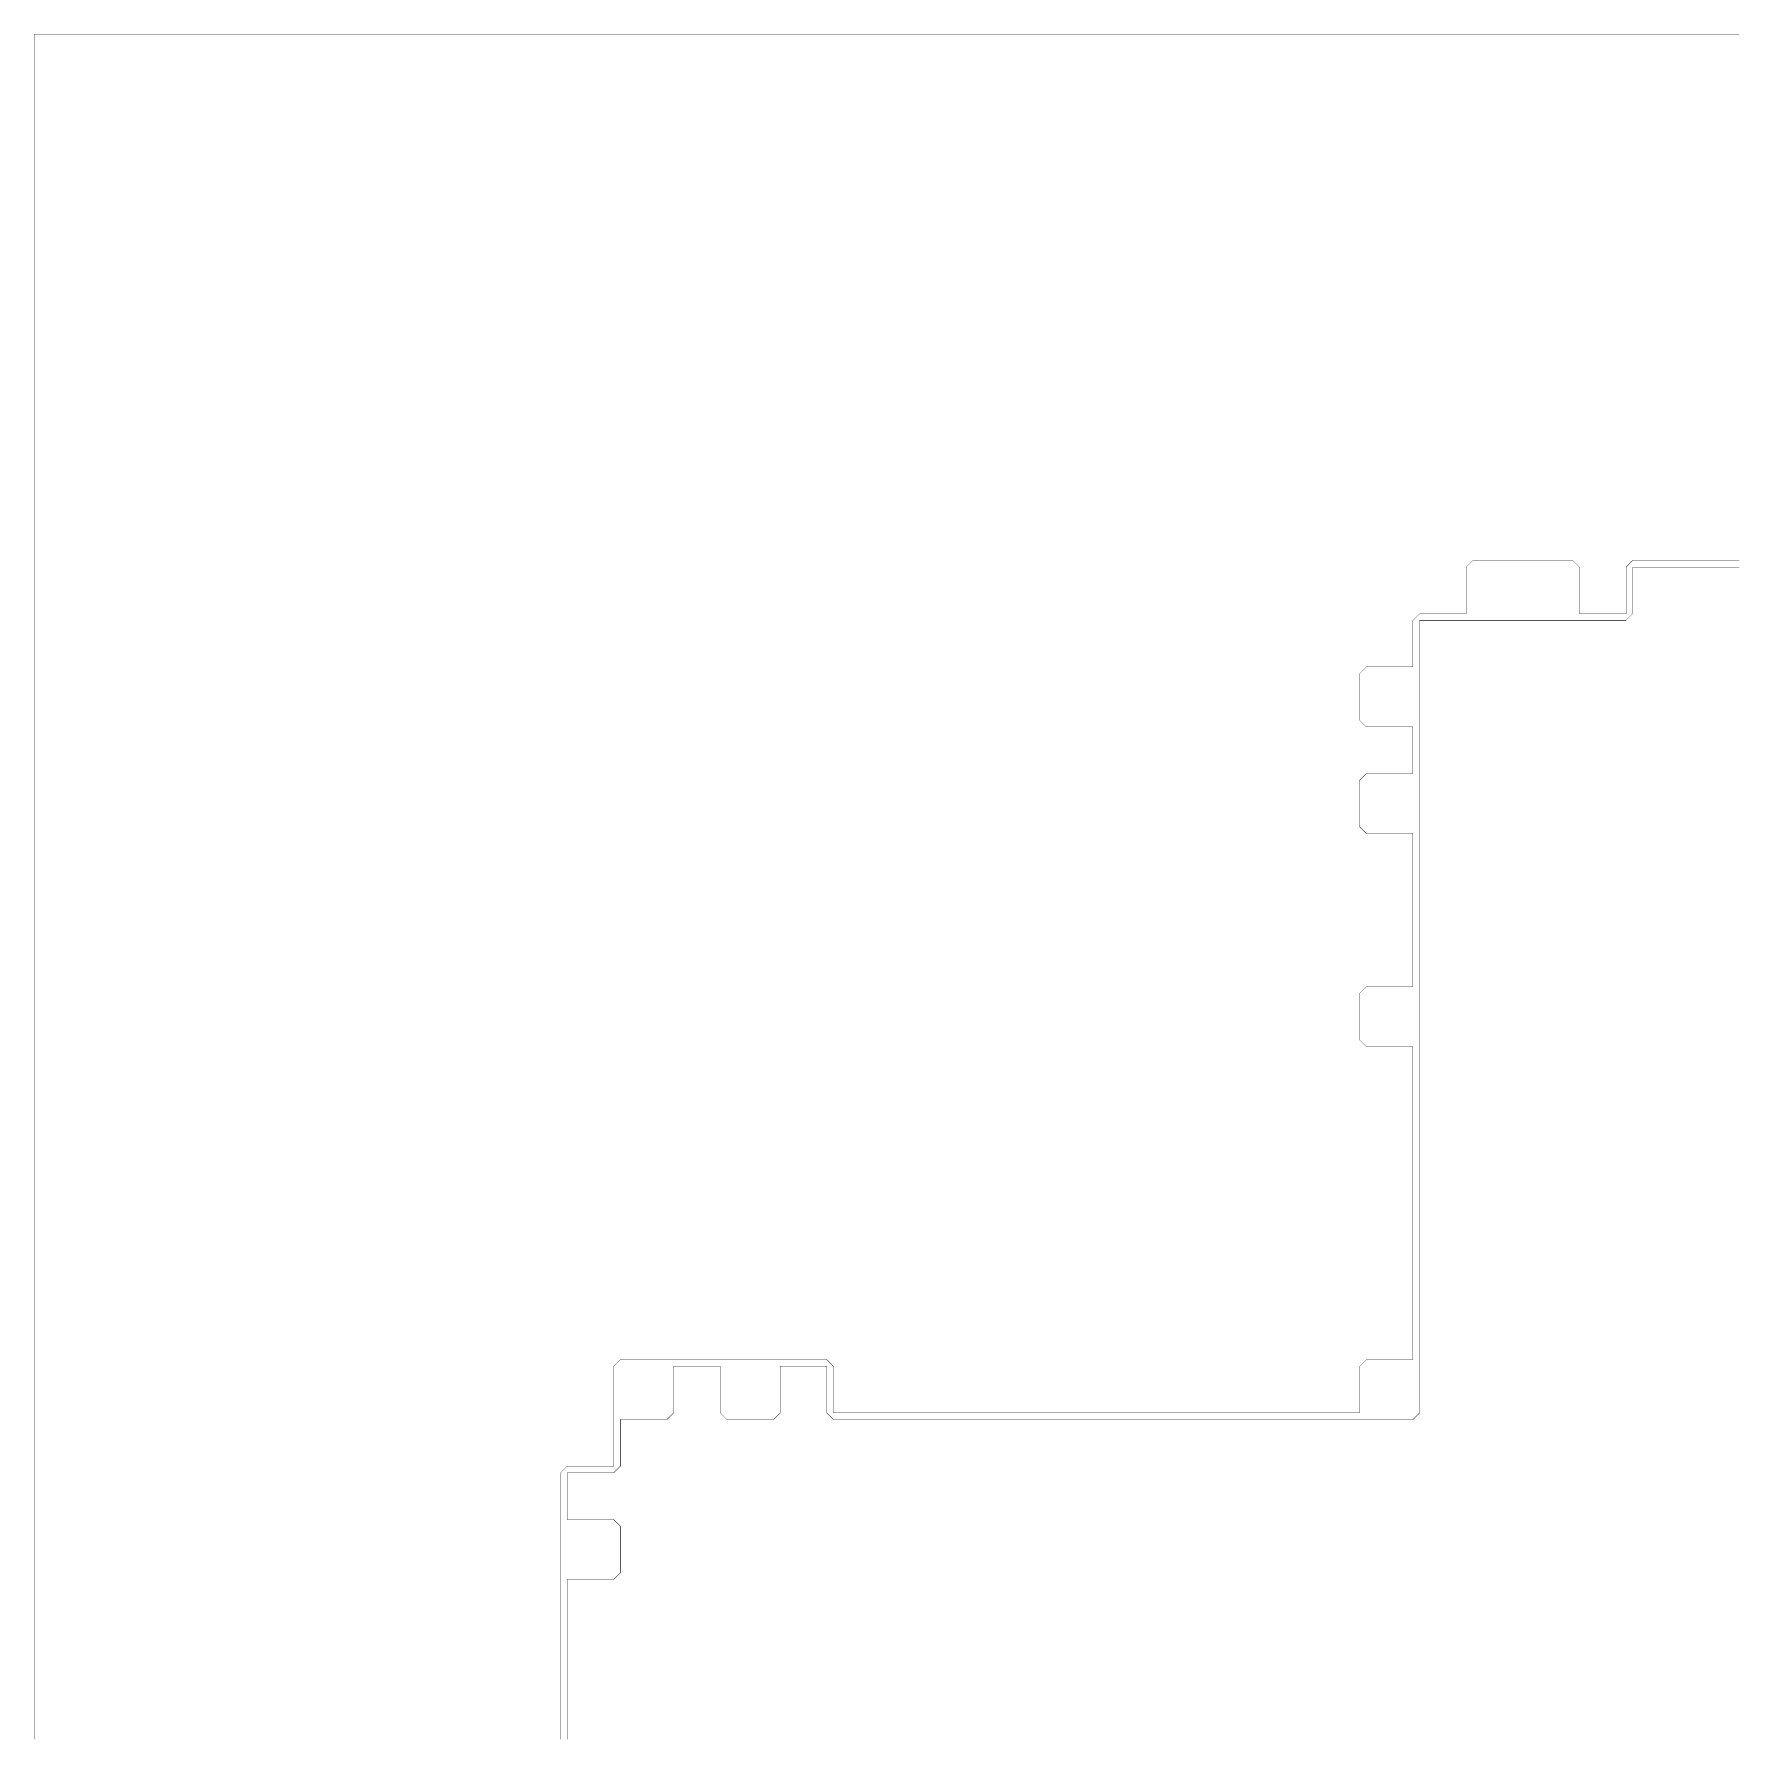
# Model space of a CAD drawing. Header units: metres. Extents: x 0 to 4990, y -4990 to 0.
# Drawn here: x 0 to 2495, y -2495 to 0 of the extents above; entities that cross this region are included whole.
import ezdxf

# ---------------------------------------------------------------- set-up
doc = ezdxf.new("R2010")
doc.units = ezdxf.units.M
doc.layers.add('conductor', color=1, linetype='Continuous')
doc.layers.add('substrate', color=5, linetype='Continuous')

msp = doc.modelspace()

# ---------------------------------------------------------------- linework, layer by layer
at = {"layer": 'conductor', "const_width": 0.5}
msp.add_lwpolyline([(2500, -781.25), (2490.234375, -781.25), (2480.46875, -781.25), (2470.703125, -781.25), (2460.9375, -781.25), (2451.171875, -781.25), (2441.40625, -781.25), (2431.640625, -781.25), (2421.875, -781.25), (2412.109375, -781.25), (2402.34375, -781.25), (2392.578125, -781.25), (2382.8125, -781.25), (2373.046875, -781.25), (2363.28125, -781.25), (2353.515625, -781.25), (2343.75, -781.25), (2343.75, -791.015625), (2343.75, -800.78125), (2343.75, -810.546875), (2343.75, -820.3125), (2343.75, -830.078125), (2343.75, -839.84375), (2343.75, -849.609375), (2333.984375, -859.375), (2324.21875, -859.375), (2314.453125, -859.375), (2304.6875, -859.375), (2294.921875, -859.375), (2285.15625, -859.375), (2275.390625, -859.375), (2265.625, -859.375), (2255.859375, -859.375), (2246.09375, -859.375), (2236.328125, -859.375), (2226.5625, -859.375), (2216.796875, -859.375), (2207.03125, -859.375), (2197.265625, -859.375), (2187.5, -859.375), (2177.734375, -859.375), (2167.96875, -859.375), (2158.203125, -859.375), (2148.4375, -859.375), (2138.671875, -859.375), (2128.90625, -859.375), (2119.140625, -859.375), (2109.375, -859.375), (2099.609375, -859.375), (2089.84375, -859.375), (2080.078125, -859.375), (2070.3125, -859.375), (2060.546875, -859.375), (2050.78125, -859.375), (2041.015625, -859.375), (2031.25, -859.375), (2031.25, -869.140625), (2031.25, -878.90625), (2031.25, -888.671875), (2031.25, -898.4375), (2031.25, -908.203125), (2031.25, -917.96875), (2031.25, -927.734375), (2031.25, -937.5), (2031.25, -947.265625), (2031.25, -957.03125), (2031.25, -966.796875), (2031.25, -976.5625), (2031.25, -986.328125), (2031.25, -996.09375), (2031.25, -1005.859375), (2031.25, -1015.625), (2031.25, -1025.390625), (2031.25, -1035.15625), (2031.25, -1044.921875), (2031.25, -1054.6875), (2031.25, -1064.453125), (2031.25, -1074.21875), (2031.25, -1083.984375), (2031.25, -1093.75), (2031.25, -1103.515625), (2031.25, -1113.28125), (2031.25, -1123.046875), (2031.25, -1132.8125), (2031.25, -1142.578125), (2031.25, -1152.34375), (2031.25, -1162.109375), (2031.25, -1171.875), (2031.25, -1181.640625), (2031.25, -1191.40625), (2031.25, -1201.171875), (2031.25, -1210.9375), (2031.25, -1220.703125), (2031.25, -1230.46875), (2031.25, -1240.234375), (2031.25, -1250), (2031.25, -1259.765625), (2031.25, -1269.53125), (2031.25, -1279.296875), (2031.25, -1289.0625), (2031.25, -1298.828125), (2031.25, -1308.59375), (2031.25, -1318.359375), (2031.25, -1328.125), (2031.25, -1337.890625), (2031.25, -1347.65625), (2031.25, -1357.421875), (2031.25, -1367.1875), (2031.25, -1376.953125), (2031.25, -1386.71875), (2031.25, -1396.484375), (2031.25, -1406.25), (2031.25, -1416.015625), (2031.25, -1425.78125), (2031.25, -1435.546875), (2031.25, -1445.3125), (2031.25, -1455.078125), (2031.25, -1464.84375), (2031.25, -1474.609375), (2031.25, -1484.375), (2031.25, -1494.140625), (2031.25, -1503.90625), (2031.25, -1513.671875), (2031.25, -1523.4375), (2031.25, -1533.203125), (2031.25, -1542.96875), (2031.25, -1552.734375), (2031.25, -1562.5), (2031.25, -1572.265625), (2031.25, -1582.03125), (2031.25, -1591.796875), (2031.25, -1601.5625), (2031.25, -1611.328125), (2031.25, -1621.09375), (2031.25, -1630.859375), (2031.25, -1640.625), (2031.25, -1650.390625), (2031.25, -1660.15625), (2031.25, -1669.921875), (2031.25, -1679.6875), (2031.25, -1689.453125), (2031.25, -1699.21875), (2031.25, -1708.984375), (2031.25, -1718.75), (2031.25, -1728.515625), (2031.25, -1738.28125), (2031.25, -1748.046875), (2031.25, -1757.8125), (2031.25, -1767.578125), (2031.25, -1777.34375), (2031.25, -1787.109375), (2031.25, -1796.875), (2031.25, -1806.640625), (2031.25, -1816.40625), (2031.25, -1826.171875), (2031.25, -1835.9375), (2031.25, -1845.703125), (2031.25, -1855.46875), (2031.25, -1865.234375), (2031.25, -1875), (2031.25, -1884.765625), (2031.25, -1894.53125), (2031.25, -1904.296875), (2031.25, -1914.0625), (2031.25, -1923.828125), (2031.25, -1933.59375), (2031.25, -1943.359375), (2031.25, -1953.125), (2031.25, -1962.890625), (2031.25, -1972.65625), (2031.25, -1982.421875), (2031.25, -1992.1875), (2031.25, -2001.953125), (2031.25, -2011.71875), (2031.25, -2021.484375), (2021.484375, -2031.25), (2011.71875, -2031.25), (2001.953125, -2031.25), (1992.1875, -2031.25), (1982.421875, -2031.25), (1972.65625, -2031.25), (1962.890625, -2031.25), (1953.125, -2031.25), (1943.359375, -2031.25), (1933.59375, -2031.25), (1923.828125, -2031.25), (1914.0625, -2031.25), (1904.296875, -2031.25), (1894.53125, -2031.25), (1884.765625, -2031.25), (1875, -2031.25), (1865.234375, -2031.25), (1855.46875, -2031.25), (1845.703125, -2031.25), (1835.9375, -2031.25), (1826.171875, -2031.25), (1816.40625, -2031.25), (1806.640625, -2031.25), (1796.875, -2031.25), (1787.109375, -2031.25), (1777.34375, -2031.25), (1767.578125, -2031.25), (1757.8125, -2031.25), (1748.046875, -2031.25), (1738.28125, -2031.25), (1728.515625, -2031.25), (1718.75, -2031.25), (1708.984375, -2031.25), (1699.21875, -2031.25), (1689.453125, -2031.25), (1679.6875, -2031.25), (1669.921875, -2031.25), (1660.15625, -2031.25), (1650.390625, -2031.25), (1640.625, -2031.25), (1630.859375, -2031.25), (1621.09375, -2031.25), (1611.328125, -2031.25), (1601.5625, -2031.25), (1591.796875, -2031.25), (1582.03125, -2031.25), (1572.265625, -2031.25), (1562.5, -2031.25), (1552.734375, -2031.25), (1542.96875, -2031.25), (1533.203125, -2031.25), (1523.4375, -2031.25), (1513.671875, -2031.25), (1503.90625, -2031.25), (1494.140625, -2031.25), (1484.375, -2031.25), (1474.609375, -2031.25), (1464.84375, -2031.25), (1455.078125, -2031.25), (1445.3125, -2031.25), (1435.546875, -2031.25), (1425.78125, -2031.25), (1416.015625, -2031.25), (1406.25, -2031.25), (1396.484375, -2031.25), (1386.71875, -2031.25), (1376.953125, -2031.25), (1367.1875, -2031.25), (1357.421875, -2031.25), (1347.65625, -2031.25), (1337.890625, -2031.25), (1328.125, -2031.25), (1318.359375, -2031.25), (1308.59375, -2031.25), (1298.828125, -2031.25), (1289.0625, -2031.25), (1279.296875, -2031.25), (1269.53125, -2031.25), (1259.765625, -2031.25), (1250, -2031.25), (1240.234375, -2031.25), (1230.46875, -2031.25), (1220.703125, -2031.25), (1210.9375, -2031.25), (1201.171875, -2031.25), (1191.40625, -2031.25), (1181.640625, -2031.25), (1171.875, -2031.25), (1162.109375, -2021.484375), (1162.109375, -2011.71875), (1162.109375, -2001.953125), (1162.109375, -1992.1875), (1162.109375, -1982.421875), (1162.109375, -1972.65625), (1162.109375, -1962.890625), (1162.109375, -1953.125), (1152.34375, -1953.125), (1142.578125, -1953.125), (1132.8125, -1953.125), (1123.046875, -1953.125), (1113.28125, -1953.125), (1103.515625, -1953.125), (1093.75, -1953.125), (1093.75, -1962.890625), (1093.75, -1972.65625), (1093.75, -1982.421875), (1093.75, -1992.1875), (1093.75, -2001.953125), (1093.75, -2011.71875), (1093.75, -2021.484375), (1083.984375, -2031.25), (1074.21875, -2031.25), (1064.453125, -2031.25), (1054.6875, -2031.25), (1044.921875, -2031.25), (1035.15625, -2031.25), (1025.390625, -2031.25), (1015.625, -2031.25), (1005.859375, -2021.484375), (1005.859375, -2011.71875), (1005.859375, -2001.953125), (1005.859375, -1992.1875), (1005.859375, -1982.421875), (1005.859375, -1972.65625), (1005.859375, -1962.890625), (1005.859375, -1953.125), (996.09375, -1953.125), (986.328125, -1953.125), (976.5625, -1953.125), (966.796875, -1953.125), (957.03125, -1953.125), (947.265625, -1953.125), (937.5, -1953.125), (937.5, -1962.890625), (937.5, -1972.65625), (937.5, -1982.421875), (937.5, -1992.1875), (937.5, -2001.953125), (937.5, -2011.71875), (937.5, -2021.484375), (927.734375, -2031.25), (917.96875, -2031.25), (908.203125, -2031.25), (898.4375, -2031.25), (888.671875, -2031.25), (878.90625, -2031.25), (869.140625, -2031.25), (859.375, -2031.25), (859.375, -2041.015625), (859.375, -2050.78125), (859.375, -2060.546875), (859.375, -2070.3125), (859.375, -2080.078125), (859.375, -2089.84375), (859.375, -2099.609375), (849.609375, -2109.375), (839.84375, -2109.375), (830.078125, -2109.375), (820.3125, -2109.375), (810.546875, -2109.375), (800.78125, -2109.375), (791.015625, -2109.375), (781.25, -2109.375), (781.25, -2119.140625), (781.25, -2128.90625), (781.25, -2138.671875), (781.25, -2148.4375), (781.25, -2158.203125), (781.25, -2167.96875), (781.25, -2177.734375), (791.015625, -2177.734375), (800.78125, -2177.734375), (810.546875, -2177.734375), (820.3125, -2177.734375), (830.078125, -2177.734375), (839.84375, -2177.734375), (849.609375, -2177.734375), (859.375, -2187.5), (859.375, -2197.265625), (859.375, -2207.03125), (859.375, -2216.796875), (859.375, -2226.5625), (859.375, -2236.328125), (859.375, -2246.09375), (859.375, -2255.859375), (849.609375, -2265.625), (839.84375, -2265.625), (830.078125, -2265.625), (820.3125, -2265.625), (810.546875, -2265.625), (800.78125, -2265.625), (791.015625, -2265.625), (781.25, -2265.625), (781.25, -2275.390625), (781.25, -2285.15625), (781.25, -2294.921875), (781.25, -2304.6875), (781.25, -2314.453125), (781.25, -2324.21875), (781.25, -2333.984375), (781.25, -2343.75), (781.25, -2353.515625), (781.25, -2363.28125), (781.25, -2373.046875), (781.25, -2382.8125), (781.25, -2392.578125), (781.25, -2402.34375), (781.25, -2412.109375), (781.25, -2421.875), (781.25, -2431.640625), (781.25, -2441.40625), (781.25, -2451.171875), (781.25, -2460.9375), (781.25, -2470.703125), (781.25, -2480.46875), (781.25, -2490.234375), (781.25, -2500)], dxfattribs=at)
at = {"layer": 'substrate', "const_width": 0.5}
for points in [[(2500, 0), (2490.234375, 0), (2480.46875, 0), (2470.703125, 0), (2460.9375, 0), (2451.171875, 0), (2441.40625, 0), (2431.640625, 0), (2421.875, 0), (2412.109375, 0), (2402.34375, 0), (2392.578125, 0), (2382.8125, 0), (2373.046875, 0), (2363.28125, 0), (2353.515625, 0), (2343.75, 0), (2333.984375, 0), (2324.21875, 0), (2314.453125, 0), (2304.6875, 0), (2294.921875, 0), (2285.15625, 0), (2275.390625, 0), (2265.625, 0), (2255.859375, 0), (2246.09375, 0), (2236.328125, 0), (2226.5625, 0), (2216.796875, 0), (2207.03125, 0), (2197.265625, 0), (2187.5, 0), (2177.734375, 0), (2167.96875, 0), (2158.203125, 0), (2148.4375, 0), (2138.671875, 0), (2128.90625, 0), (2119.140625, 0), (2109.375, 0), (2099.609375, 0), (2089.84375, 0), (2080.078125, 0), (2070.3125, 0), (2060.546875, 0), (2050.78125, 0), (2041.015625, 0), (2031.25, 0), (2021.484375, 0), (2011.71875, 0), (2001.953125, 0), (1992.1875, 0), (1982.421875, 0), (1972.65625, 0), (1962.890625, 0), (1953.125, 0), (1943.359375, 0), (1933.59375, 0), (1923.828125, 0), (1914.0625, 0), (1904.296875, 0), (1894.53125, 0), (1884.765625, 0), (1875, 0), (1865.234375, 0), (1855.46875, 0), (1845.703125, 0), (1835.9375, 0), (1826.171875, 0), (1816.40625, 0), (1806.640625, 0), (1796.875, 0), (1787.109375, 0), (1777.34375, 0), (1767.578125, 0), (1757.8125, 0), (1748.046875, 0), (1738.28125, 0), (1728.515625, 0), (1718.75, 0), (1708.984375, 0), (1699.21875, 0), (1689.453125, 0), (1679.6875, 0), (1669.921875, 0), (1660.15625, 0), (1650.390625, 0), (1640.625, 0), (1630.859375, 0), (1621.09375, 0), (1611.328125, 0), (1601.5625, 0), (1591.796875, 0), (1582.03125, 0), (1572.265625, 0), (1562.5, 0), (1552.734375, 0), (1542.96875, 0), (1533.203125, 0), (1523.4375, 0), (1513.671875, 0), (1503.90625, 0), (1494.140625, 0), (1484.375, 0), (1474.609375, 0), (1464.84375, 0), (1455.078125, 0), (1445.3125, 0), (1435.546875, 0), (1425.78125, 0), (1416.015625, 0), (1406.25, 0), (1396.484375, 0), (1386.71875, 0), (1376.953125, 0), (1367.1875, 0), (1357.421875, 0), (1347.65625, 0), (1337.890625, 0), (1328.125, 0), (1318.359375, 0), (1308.59375, 0), (1298.828125, 0), (1289.0625, 0), (1279.296875, 0), (1269.53125, 0), (1259.765625, 0), (1250, 0), (1240.234375, 0), (1230.46875, 0), (1220.703125, 0), (1210.9375, 0), (1201.171875, 0), (1191.40625, 0), (1181.640625, 0), (1171.875, 0), (1162.109375, 0), (1152.34375, 0), (1142.578125, 0), (1132.8125, 0), (1123.046875, 0), (1113.28125, 0), (1103.515625, 0), (1093.75, 0), (1083.984375, 0), (1074.21875, 0), (1064.453125, 0), (1054.6875, 0), (1044.921875, 0), (1035.15625, 0), (1025.390625, 0), (1015.625, 0), (1005.859375, 0), (996.09375, 0), (986.328125, 0), (976.5625, 0), (966.796875, 0), (957.03125, 0), (947.265625, 0), (937.5, 0), (927.734375, 0), (917.96875, 0), (908.203125, 0), (898.4375, 0), (888.671875, 0), (878.90625, 0), (869.140625, 0), (859.375, 0), (849.609375, 0), (839.84375, 0), (830.078125, 0), (820.3125, 0), (810.546875, 0), (800.78125, 0), (791.015625, 0), (781.25, 0), (771.484375, 0), (761.71875, 0), (751.953125, 0), (742.1875, 0), (732.421875, 0), (722.65625, 0), (712.890625, 0), (703.125, 0), (693.359375, 0), (683.59375, 0), (673.828125, 0), (664.0625, 0), (654.296875, 0), (644.53125, 0), (634.765625, 0), (625, 0), (615.234375, 0), (605.46875, 0), (595.703125, 0), (585.9375, 0), (576.171875, 0), (566.40625, 0), (556.640625, 0), (546.875, 0), (537.109375, 0), (527.34375, 0), (517.578125, 0), (507.8125, 0), (498.046875, 0), (488.28125, 0), (478.515625, 0), (468.75, 0), (458.984375, 0), (449.21875, 0), (439.453125, 0), (429.6875, 0), (419.921875, 0), (410.15625, 0), (400.390625, 0), (390.625, 0), (380.859375, 0), (371.09375, 0), (361.328125, 0), (351.5625, 0), (341.796875, 0), (332.03125, 0), (322.265625, 0), (312.5, 0), (302.734375, 0), (292.96875, 0), (283.203125, 0), (273.4375, 0), (263.671875, 0), (253.90625, 0), (244.140625, 0), (234.375, 0), (224.609375, 0), (214.84375, 0), (205.078125, 0), (195.3125, 0), (185.546875, 0), (175.78125, 0), (166.015625, 0), (156.25, 0), (146.484375, 0), (136.71875, 0), (126.953125, 0), (117.1875, 0), (107.421875, 0), (97.65625, 0), (87.890625, 0), (78.125, 0), (68.359375, 0), (58.59375, 0), (48.828125, 0), (39.0625, 0), (29.296875, 0), (19.53125, 0), (9.765625, 0), (0, 0), (0, -9.765625), (0, -19.53125), (0, -29.296875), (0, -39.0625), (0, -48.828125), (0, -58.59375), (0, -68.359375), (0, -78.125), (0, -87.890625), (0, -97.65625), (0, -107.421875), (0, -117.1875), (0, -126.953125), (0, -136.71875), (0, -146.484375), (0, -156.25), (0, -166.015625), (0, -175.78125), (0, -185.546875), (0, -195.3125), (0, -205.078125), (0, -214.84375), (0, -224.609375), (0, -234.375), (0, -244.140625), (0, -253.90625), (0, -263.671875), (0, -273.4375), (0, -283.203125), (0, -292.96875), (0, -302.734375), (0, -312.5), (0, -322.265625), (0, -332.03125), (0, -341.796875), (0, -351.5625), (0, -361.328125), (0, -371.09375), (0, -380.859375), (0, -390.625), (0, -400.390625), (0, -410.15625), (0, -419.921875), (0, -429.6875), (0, -439.453125), (0, -449.21875), (0, -458.984375), (0, -468.75), (0, -478.515625), (0, -488.28125), (0, -498.046875), (0, -507.8125), (0, -517.578125), (0, -527.34375), (0, -537.109375), (0, -546.875), (0, -556.640625), (0, -566.40625), (0, -576.171875), (0, -585.9375), (0, -595.703125), (0, -605.46875), (0, -615.234375), (0, -625), (0, -634.765625), (0, -644.53125), (0, -654.296875), (0, -664.0625), (0, -673.828125), (0, -683.59375), (0, -693.359375), (0, -703.125), (0, -712.890625), (0, -722.65625), (0, -732.421875), (0, -742.1875), (0, -751.953125), (0, -761.71875), (0, -771.484375), (0, -781.25), (0, -791.015625), (0, -800.78125), (0, -810.546875), (0, -820.3125), (0, -830.078125), (0, -839.84375), (0, -849.609375), (0, -859.375), (0, -869.140625), (0, -878.90625), (0, -888.671875), (0, -898.4375), (0, -908.203125), (0, -917.96875), (0, -927.734375), (0, -937.5), (0, -947.265625), (0, -957.03125), (0, -966.796875), (0, -976.5625), (0, -986.328125), (0, -996.09375), (0, -1005.859375), (0, -1015.625), (0, -1025.390625), (0, -1035.15625), (0, -1044.921875), (0, -1054.6875), (0, -1064.453125), (0, -1074.21875), (0, -1083.984375), (0, -1093.75), (0, -1103.515625), (0, -1113.28125), (0, -1123.046875), (0, -1132.8125), (0, -1142.578125), (0, -1152.34375), (0, -1162.109375), (0, -1171.875), (0, -1181.640625), (0, -1191.40625), (0, -1201.171875), (0, -1210.9375), (0, -1220.703125), (0, -1230.46875), (0, -1240.234375), (0, -1250), (0, -1259.765625), (0, -1269.53125), (0, -1279.296875), (0, -1289.0625), (0, -1298.828125), (0, -1308.59375), (0, -1318.359375), (0, -1328.125), (0, -1337.890625), (0, -1347.65625), (0, -1357.421875), (0, -1367.1875), (0, -1376.953125), (0, -1386.71875), (0, -1396.484375), (0, -1406.25), (0, -1416.015625), (0, -1425.78125), (0, -1435.546875), (0, -1445.3125), (0, -1455.078125), (0, -1464.84375), (0, -1474.609375), (0, -1484.375), (0, -1494.140625), (0, -1503.90625), (0, -1513.671875), (0, -1523.4375), (0, -1533.203125), (0, -1542.96875), (0, -1552.734375), (0, -1562.5), (0, -1572.265625), (0, -1582.03125), (0, -1591.796875), (0, -1601.5625), (0, -1611.328125), (0, -1621.09375), (0, -1630.859375), (0, -1640.625), (0, -1650.390625), (0, -1660.15625), (0, -1669.921875), (0, -1679.6875), (0, -1689.453125), (0, -1699.21875), (0, -1708.984375), (0, -1718.75), (0, -1728.515625), (0, -1738.28125), (0, -1748.046875), (0, -1757.8125), (0, -1767.578125), (0, -1777.34375), (0, -1787.109375), (0, -1796.875), (0, -1806.640625), (0, -1816.40625), (0, -1826.171875), (0, -1835.9375), (0, -1845.703125), (0, -1855.46875), (0, -1865.234375), (0, -1875), (0, -1884.765625), (0, -1894.53125), (0, -1904.296875), (0, -1914.0625), (0, -1923.828125), (0, -1933.59375), (0, -1943.359375), (0, -1953.125), (0, -1962.890625), (0, -1972.65625), (0, -1982.421875), (0, -1992.1875), (0, -2001.953125), (0, -2011.71875), (0, -2021.484375), (0, -2031.25), (0, -2041.015625), (0, -2050.78125), (0, -2060.546875), (0, -2070.3125), (0, -2080.078125), (0, -2089.84375), (0, -2099.609375), (0, -2109.375), (0, -2119.140625), (0, -2128.90625), (0, -2138.671875), (0, -2148.4375), (0, -2158.203125), (0, -2167.96875), (0, -2177.734375), (0, -2187.5), (0, -2197.265625), (0, -2207.03125), (0, -2216.796875), (0, -2226.5625), (0, -2236.328125), (0, -2246.09375), (0, -2255.859375), (0, -2265.625), (0, -2275.390625), (0, -2285.15625), (0, -2294.921875), (0, -2304.6875), (0, -2314.453125), (0, -2324.21875), (0, -2333.984375), (0, -2343.75), (0, -2353.515625), (0, -2363.28125), (0, -2373.046875), (0, -2382.8125), (0, -2392.578125), (0, -2402.34375), (0, -2412.109375), (0, -2421.875), (0, -2431.640625), (0, -2441.40625), (0, -2451.171875), (0, -2460.9375), (0, -2470.703125), (0, -2480.46875), (0, -2490.234375), (0, -2500)], [(771.484375, -2500), (771.484375, -2490.234375), (771.484375, -2480.46875), (771.484375, -2470.703125), (771.484375, -2460.9375), (771.484375, -2451.171875), (771.484375, -2441.40625), (771.484375, -2431.640625), (771.484375, -2421.875), (771.484375, -2412.109375), (771.484375, -2402.34375), (771.484375, -2392.578125), (771.484375, -2382.8125), (771.484375, -2373.046875), (771.484375, -2363.28125), (771.484375, -2353.515625), (771.484375, -2343.75), (771.484375, -2333.984375), (771.484375, -2324.21875), (771.484375, -2314.453125), (771.484375, -2304.6875), (771.484375, -2294.921875), (771.484375, -2285.15625), (771.484375, -2275.390625), (771.484375, -2265.625), (771.484375, -2255.859375), (771.484375, -2246.09375), (771.484375, -2236.328125), (771.484375, -2226.5625), (771.484375, -2216.796875), (771.484375, -2207.03125), (771.484375, -2197.265625), (771.484375, -2187.5), (771.484375, -2177.734375), (771.484375, -2167.96875), (771.484375, -2158.203125), (771.484375, -2148.4375), (771.484375, -2138.671875), (771.484375, -2128.90625), (771.484375, -2119.140625), (771.484375, -2109.375), (781.25, -2099.609375), (791.015625, -2099.609375), (800.78125, -2099.609375), (810.546875, -2099.609375), (820.3125, -2099.609375), (830.078125, -2099.609375), (839.84375, -2099.609375), (849.609375, -2099.609375), (849.609375, -2089.84375), (849.609375, -2080.078125), (849.609375, -2070.3125), (849.609375, -2060.546875), (849.609375, -2050.78125), (849.609375, -2041.015625), (849.609375, -2031.25), (849.609375, -2021.484375), (849.609375, -2011.71875), (849.609375, -2001.953125), (849.609375, -1992.1875), (849.609375, -1982.421875), (849.609375, -1972.65625), (849.609375, -1962.890625), (849.609375, -1953.125), (859.375, -1943.359375), (869.140625, -1943.359375), (878.90625, -1943.359375), (888.671875, -1943.359375), (898.4375, -1943.359375), (908.203125, -1943.359375), (917.96875, -1943.359375), (927.734375, -1943.359375), (937.5, -1943.359375), (947.265625, -1943.359375), (957.03125, -1943.359375), (966.796875, -1943.359375), (976.5625, -1943.359375), (986.328125, -1943.359375), (996.09375, -1943.359375), (1005.859375, -1943.359375), (1015.625, -1943.359375), (1025.390625, -1943.359375), (1035.15625, -1943.359375), (1044.921875, -1943.359375), (1054.6875, -1943.359375), (1064.453125, -1943.359375), (1074.21875, -1943.359375), (1083.984375, -1943.359375), (1093.75, -1943.359375), (1103.515625, -1943.359375), (1113.28125, -1943.359375), (1123.046875, -1943.359375), (1132.8125, -1943.359375), (1142.578125, -1943.359375), (1152.34375, -1943.359375), (1162.109375, -1943.359375), (1171.875, -1953.125), (1171.875, -1962.890625), (1171.875, -1972.65625), (1171.875, -1982.421875), (1171.875, -1992.1875), (1171.875, -2001.953125), (1171.875, -2011.71875), (1171.875, -2021.484375), (1181.640625, -2021.484375), (1191.40625, -2021.484375), (1201.171875, -2021.484375), (1210.9375, -2021.484375), (1220.703125, -2021.484375), (1230.46875, -2021.484375), (1240.234375, -2021.484375), (1250, -2021.484375), (1259.765625, -2021.484375), (1269.53125, -2021.484375), (1279.296875, -2021.484375), (1289.0625, -2021.484375), (1298.828125, -2021.484375), (1308.59375, -2021.484375), (1318.359375, -2021.484375), (1328.125, -2021.484375), (1337.890625, -2021.484375), (1347.65625, -2021.484375), (1357.421875, -2021.484375), (1367.1875, -2021.484375), (1376.953125, -2021.484375), (1386.71875, -2021.484375), (1396.484375, -2021.484375), (1406.25, -2021.484375), (1416.015625, -2021.484375), (1425.78125, -2021.484375), (1435.546875, -2021.484375), (1445.3125, -2021.484375), (1455.078125, -2021.484375), (1464.84375, -2021.484375), (1474.609375, -2021.484375), (1484.375, -2021.484375), (1494.140625, -2021.484375), (1503.90625, -2021.484375), (1513.671875, -2021.484375), (1523.4375, -2021.484375), (1533.203125, -2021.484375), (1542.96875, -2021.484375), (1552.734375, -2021.484375), (1562.5, -2021.484375), (1572.265625, -2021.484375), (1582.03125, -2021.484375), (1591.796875, -2021.484375), (1601.5625, -2021.484375), (1611.328125, -2021.484375), (1621.09375, -2021.484375), (1630.859375, -2021.484375), (1640.625, -2021.484375), (1650.390625, -2021.484375), (1660.15625, -2021.484375), (1669.921875, -2021.484375), (1679.6875, -2021.484375), (1689.453125, -2021.484375), (1699.21875, -2021.484375), (1708.984375, -2021.484375), (1718.75, -2021.484375), (1728.515625, -2021.484375), (1738.28125, -2021.484375), (1748.046875, -2021.484375), (1757.8125, -2021.484375), (1767.578125, -2021.484375), (1777.34375, -2021.484375), (1787.109375, -2021.484375), (1796.875, -2021.484375), (1806.640625, -2021.484375), (1816.40625, -2021.484375), (1826.171875, -2021.484375), (1835.9375, -2021.484375), (1845.703125, -2021.484375), (1855.46875, -2021.484375), (1865.234375, -2021.484375), (1875, -2021.484375), (1884.765625, -2021.484375), (1894.53125, -2021.484375), (1904.296875, -2021.484375), (1914.0625, -2021.484375), (1923.828125, -2021.484375), (1933.59375, -2021.484375), (1943.359375, -2021.484375), (1943.359375, -2011.71875), (1943.359375, -2001.953125), (1943.359375, -1992.1875), (1943.359375, -1982.421875), (1943.359375, -1972.65625), (1943.359375, -1962.890625), (1943.359375, -1953.125), (1953.125, -1943.359375), (1962.890625, -1943.359375), (1972.65625, -1943.359375), (1982.421875, -1943.359375), (1992.1875, -1943.359375), (2001.953125, -1943.359375), (2011.71875, -1943.359375), (2021.484375, -1943.359375), (2021.484375, -1933.59375), (2021.484375, -1923.828125), (2021.484375, -1914.0625), (2021.484375, -1904.296875), (2021.484375, -1894.53125), (2021.484375, -1884.765625), (2021.484375, -1875), (2021.484375, -1865.234375), (2021.484375, -1855.46875), (2021.484375, -1845.703125), (2021.484375, -1835.9375), (2021.484375, -1826.171875), (2021.484375, -1816.40625), (2021.484375, -1806.640625), (2021.484375, -1796.875), (2021.484375, -1787.109375), (2021.484375, -1777.34375), (2021.484375, -1767.578125), (2021.484375, -1757.8125), (2021.484375, -1748.046875), (2021.484375, -1738.28125), (2021.484375, -1728.515625), (2021.484375, -1718.75), (2021.484375, -1708.984375), (2021.484375, -1699.21875), (2021.484375, -1689.453125), (2021.484375, -1679.6875), (2021.484375, -1669.921875), (2021.484375, -1660.15625), (2021.484375, -1650.390625), (2021.484375, -1640.625), (2021.484375, -1630.859375), (2021.484375, -1621.09375), (2021.484375, -1611.328125), (2021.484375, -1601.5625), (2021.484375, -1591.796875), (2021.484375, -1582.03125), (2021.484375, -1572.265625), (2021.484375, -1562.5), (2021.484375, -1552.734375), (2021.484375, -1542.96875), (2021.484375, -1533.203125), (2021.484375, -1523.4375), (2021.484375, -1513.671875), (2021.484375, -1503.90625), (2021.484375, -1494.140625), (2021.484375, -1484.375), (2011.71875, -1484.375), (2001.953125, -1484.375), (1992.1875, -1484.375), (1982.421875, -1484.375), (1972.65625, -1484.375), (1962.890625, -1484.375), (1953.125, -1484.375), (1943.359375, -1474.609375), (1943.359375, -1464.84375), (1943.359375, -1455.078125), (1943.359375, -1445.3125), (1943.359375, -1435.546875), (1943.359375, -1425.78125), (1943.359375, -1416.015625), (1943.359375, -1406.25), (1953.125, -1396.484375), (1962.890625, -1396.484375), (1972.65625, -1396.484375), (1982.421875, -1396.484375), (1992.1875, -1396.484375), (2001.953125, -1396.484375), (2011.71875, -1396.484375), (2021.484375, -1396.484375), (2021.484375, -1386.71875), (2021.484375, -1376.953125), (2021.484375, -1367.1875), (2021.484375, -1357.421875), (2021.484375, -1347.65625), (2021.484375, -1337.890625), (2021.484375, -1328.125), (2021.484375, -1318.359375), (2021.484375, -1308.59375), (2021.484375, -1298.828125), (2021.484375, -1289.0625), (2021.484375, -1279.296875), (2021.484375, -1269.53125), (2021.484375, -1259.765625), (2021.484375, -1250), (2021.484375, -1240.234375), (2021.484375, -1230.46875), (2021.484375, -1220.703125), (2021.484375, -1210.9375), (2021.484375, -1201.171875), (2021.484375, -1191.40625), (2021.484375, -1181.640625), (2021.484375, -1171.875), (2011.71875, -1171.875), (2001.953125, -1171.875), (1992.1875, -1171.875), (1982.421875, -1171.875), (1972.65625, -1171.875), (1962.890625, -1171.875), (1953.125, -1171.875), (1943.359375, -1162.109375), (1943.359375, -1152.34375), (1943.359375, -1142.578125), (1943.359375, -1132.8125), (1943.359375, -1123.046875), (1943.359375, -1113.28125), (1943.359375, -1103.515625), (1943.359375, -1093.75), (1953.125, -1083.984375), (1962.890625, -1083.984375), (1972.65625, -1083.984375), (1982.421875, -1083.984375), (1992.1875, -1083.984375), (2001.953125, -1083.984375), (2011.71875, -1083.984375), (2021.484375, -1083.984375), (2021.484375, -1074.21875), (2021.484375, -1064.453125), (2021.484375, -1054.6875), (2021.484375, -1044.921875), (2021.484375, -1035.15625), (2021.484375, -1025.390625), (2021.484375, -1015.625), (2011.71875, -1015.625), (2001.953125, -1015.625), (1992.1875, -1015.625), (1982.421875, -1015.625), (1972.65625, -1015.625), (1962.890625, -1015.625), (1953.125, -1015.625), (1943.359375, -1005.859375), (1943.359375, -996.09375), (1943.359375, -986.328125), (1943.359375, -976.5625), (1943.359375, -966.796875), (1943.359375, -957.03125), (1943.359375, -947.265625), (1943.359375, -937.5), (1953.125, -927.734375), (1962.890625, -927.734375), (1972.65625, -927.734375), (1982.421875, -927.734375), (1992.1875, -927.734375), (2001.953125, -927.734375), (2011.71875, -927.734375), (2021.484375, -927.734375), (2021.484375, -917.96875), (2021.484375, -908.203125), (2021.484375, -898.4375), (2021.484375, -888.671875), (2021.484375, -878.90625), (2021.484375, -869.140625), (2021.484375, -859.375), (2031.25, -849.609375), (2041.015625, -849.609375), (2050.78125, -849.609375), (2060.546875, -849.609375), (2070.3125, -849.609375), (2080.078125, -849.609375), (2089.84375, -849.609375), (2099.609375, -849.609375), (2099.609375, -839.84375), (2099.609375, -830.078125), (2099.609375, -820.3125), (2099.609375, -810.546875), (2099.609375, -800.78125), (2099.609375, -791.015625), (2099.609375, -781.25), (2109.375, -771.484375), (2119.140625, -771.484375), (2128.90625, -771.484375), (2138.671875, -771.484375), (2148.4375, -771.484375), (2158.203125, -771.484375), (2167.96875, -771.484375), (2177.734375, -771.484375), (2187.5, -771.484375), (2197.265625, -771.484375), (2207.03125, -771.484375), (2216.796875, -771.484375), (2226.5625, -771.484375), (2236.328125, -771.484375), (2246.09375, -771.484375), (2255.859375, -771.484375), (2265.625, -781.25), (2265.625, -791.015625), (2265.625, -800.78125), (2265.625, -810.546875), (2265.625, -820.3125), (2265.625, -830.078125), (2265.625, -839.84375), (2265.625, -849.609375), (2275.390625, -849.609375), (2285.15625, -849.609375), (2294.921875, -849.609375), (2304.6875, -849.609375), (2314.453125, -849.609375), (2324.21875, -849.609375), (2333.984375, -849.609375), (2333.984375, -839.84375), (2333.984375, -830.078125), (2333.984375, -820.3125), (2333.984375, -810.546875), (2333.984375, -800.78125), (2333.984375, -791.015625), (2333.984375, -781.25), (2343.75, -771.484375), (2353.515625, -771.484375), (2363.28125, -771.484375), (2373.046875, -771.484375), (2382.8125, -771.484375), (2392.578125, -771.484375), (2402.34375, -771.484375), (2412.109375, -771.484375), (2421.875, -771.484375), (2431.640625, -771.484375), (2441.40625, -771.484375), (2451.171875, -771.484375), (2460.9375, -771.484375), (2470.703125, -771.484375), (2480.46875, -771.484375), (2490.234375, -771.484375), (2500, -771.484375)]]:
    msp.add_lwpolyline(points, dxfattribs=at)

doc.saveas('drawing.dxf')
